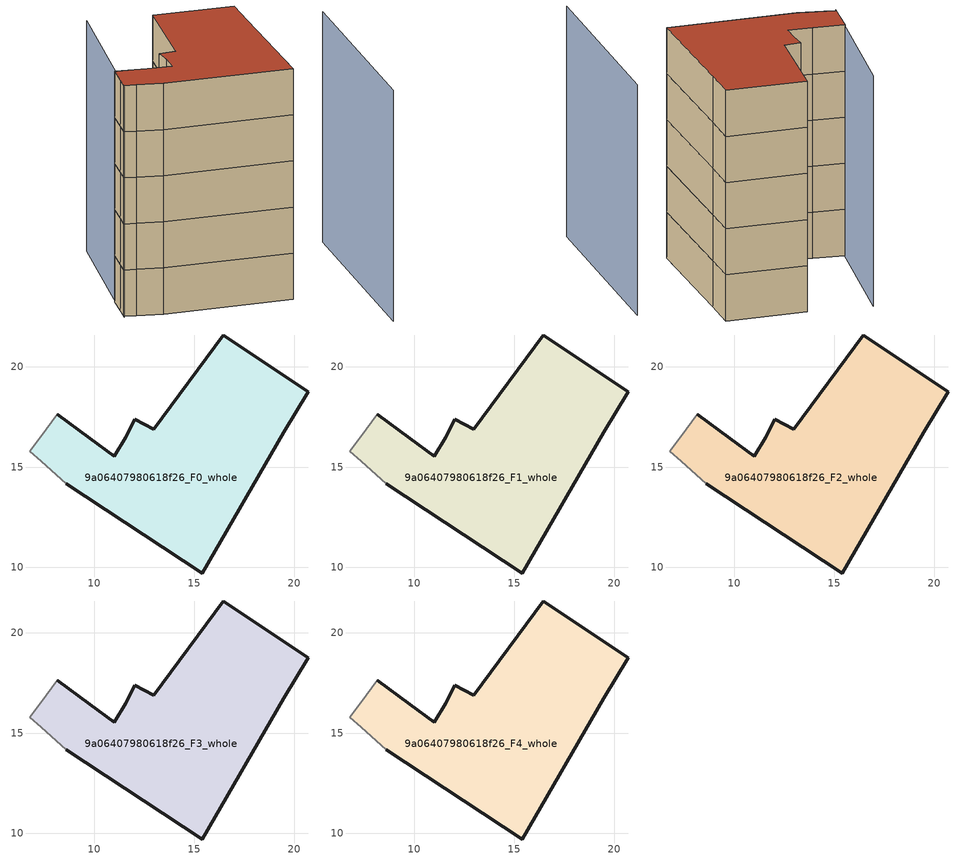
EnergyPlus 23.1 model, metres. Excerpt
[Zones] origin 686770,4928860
9a06407980618f26_F0_whole
 floor ground (EU_floor_Construction): 20.7,18.77 19.48,16.73 15.39,9.71 8.6,14.17 7.36,15.28 6.78,15.79 7.33,16.52 8.16,17.64 9.77,16.45 11,15.53 11.59,16.5 12.03,17.4 12.97,16.88 16.44,21.6 z0
 wall outside (EU_wall_Construction): 8.6,14.17 15.39,9.71 19.48,16.73 20.7,18.77 16.44,21.6 12.97,16.88 12.03,17.4 11.59,16.5 11,15.53 9.77,16.45 8.16,17.64 z0:3
 wall adiabatic (EU_wall_Construction): 8.16,17.64 7.33,16.52 6.78,15.79 7.36,15.28 8.6,14.17 z0:3
9a06407980618f26_F1_whole
 floor to 9a06407980618f26_F0_whole (EU_floor_Construction): 20.7,18.77 19.48,16.73 15.39,9.71 8.6,14.17 7.36,15.28 6.78,15.79 7.33,16.52 8.16,17.64 9.77,16.45 11,15.53 11.59,16.5 12.03,17.4 12.97,16.88 16.44,21.6 z3
 wall outside (EU_wall_Construction): 8.6,14.17 15.39,9.71 19.48,16.73 20.7,18.77 16.44,21.6 12.97,16.88 12.03,17.4 11.59,16.5 11,15.53 9.77,16.45 8.16,17.64 z3:6
 wall adiabatic (EU_wall_Construction): 8.16,17.64 7.33,16.52 6.78,15.79 7.36,15.28 8.6,14.17 z3:6
9a06407980618f26_F2_whole
 floor to 9a06407980618f26_F1_whole (EU_floor_Construction): 20.7,18.77 19.48,16.73 15.39,9.71 8.6,14.17 7.36,15.28 6.78,15.79 7.33,16.52 8.16,17.64 9.77,16.45 11,15.53 11.59,16.5 12.03,17.4 12.97,16.88 16.44,21.6 z6
 wall outside (EU_wall_Construction): 8.6,14.17 15.39,9.71 19.48,16.73 20.7,18.77 16.44,21.6 12.97,16.88 12.03,17.4 11.59,16.5 11,15.53 9.77,16.45 8.16,17.64 z6:9
 wall adiabatic (EU_wall_Construction): 8.16,17.64 7.33,16.52 6.78,15.79 7.36,15.28 8.6,14.17 z6:9
9a06407980618f26_F3_whole
 floor to 9a06407980618f26_F2_whole (EU_floor_Construction): 20.7,18.77 19.48,16.73 15.39,9.71 8.6,14.17 7.36,15.28 6.78,15.79 7.33,16.52 8.16,17.64 9.77,16.45 11,15.53 11.59,16.5 12.03,17.4 12.97,16.88 16.44,21.6 z9
 wall outside (EU_wall_Construction): 8.6,14.17 15.39,9.71 19.48,16.73 20.7,18.77 16.44,21.6 12.97,16.88 12.03,17.4 11.59,16.5 11,15.53 9.77,16.45 8.16,17.64 z9:12
 wall adiabatic (EU_wall_Construction): 8.16,17.64 7.33,16.52 6.78,15.79 7.36,15.28 8.6,14.17 z9:12
9a06407980618f26_F4_whole
 floor to 9a06407980618f26_F3_whole (EU_floor_Construction): 20.7,18.77 19.48,16.73 15.39,9.71 8.6,14.17 7.36,15.28 6.78,15.79 7.33,16.52 8.16,17.64 9.77,16.45 11,15.53 11.59,16.5 12.03,17.4 12.97,16.88 16.44,21.6 z12
 wall outside (EU_wall_Construction): 8.6,14.17 15.39,9.71 19.48,16.73 20.7,18.77 16.44,21.6 12.97,16.88 12.03,17.4 11.59,16.5 11,15.53 9.77,16.45 8.16,17.64 z12:15
 wall adiabatic (EU_wall_Construction): 8.16,17.64 7.33,16.52 6.78,15.79 7.36,15.28 8.6,14.17 z12:15
 roof outside (EU_roof_Construction): 15.39,9.71 19.48,16.73 20.7,18.77 16.44,21.6 12.97,16.88 12.03,17.4 11.59,16.5 11,15.53 9.77,16.45 8.16,17.64 7.33,16.52 6.78,15.79 7.36,15.28 8.6,14.17 z15
shading: 16.62,2.9 23.42,14.1 / 13.24,24.08 6.69,15.68 z0:15
[Building]
EU S2 Campaign: North Axis=0; Terrain=City; Solar Distribution=FullExterior
[Site:Location]
Bologna: Latitude=44.5; Longitude=11.25; Time Zone=1; Elevation=37
[SizingPeriod:WeatherFileDays]
AnnualSizingPeriod: Begin Month=1; Begin Day of Month=1; End Month=12; End Day of Month=31; Day of Week for Start Day=Monday; Use Weather File Daylight Saving Period=No; Use Weather File Rain and Snow Indicators=No
[MATERIAL]
EU_InternalMass_Material: Roughness=MediumRough; Thickness=0.1; Conductivity=1; Density=1800; Specific Heat=900; Thermal Absorptance=0.9; Solar Absorptance=0.7; Visible Absorptance=0.7
[MATERIAL:NOMASS] Roughness=MediumRough; Thermal Absorptance=0.9; Solar Absorptance=0.7; Visible Absorptance=0.7
Name | Thermal Resistance
EU_wall_NoMass | 0.905828
EU_roof_NoMass | 0.37593
EU_floor_NoMass | 0.67114
[CONSTRUCTION]
EU_wall_Construction: EU_wall_NoMass
EU_roof_Construction: EU_roof_NoMass
EU_floor_Construction: EU_floor_NoMass
EU_InternalMass_Construction: EU_InternalMass_Material
[ZONE] Type=1; Multiplier=1; Ceiling Height=autocalculate; Floor Area=autocalculate; Part of Total Floor Area=Yes
Name | Volume
9a06407980618f26_F0_whole | 215.618
9a06407980618f26_F1_whole; 9a06407980618f26_F2_whole; 9a06407980618f26_F3_whole; 9a06407980618f26_F4_whole | 215.615
[INTERNALMASS] Construction=EU_InternalMass_Construction; Surface Area=71.8717
Name | Zone or ZoneList
9a06407980618f26_F0_whole_EU_InternalMass | 9a06407980618f26_F0_whole
9a06407980618f26_F1_whole_EU_InternalMass | 9a06407980618f26_F1_whole
9a06407980618f26_F2_whole_EU_InternalMass | 9a06407980618f26_F2_whole
9a06407980618f26_F3_whole_EU_InternalMass | 9a06407980618f26_F3_whole
9a06407980618f26_F4_whole_EU_InternalMass | 9a06407980618f26_F4_whole
[OTHEREQUIPMENT] Fuel Type=Electricity; Design Level Calculation Method=Watts/Area; Power per Zone Floor Area=1; Fraction Latent=0; Fraction Radiant=0; Fraction Lost=0; Carbon Dioxide Generation Rate=0; EndUse Subcategory=EU_Step8_InternalGains
Name | Zone or ZoneList or Space or SpaceList | Schedule
EU_Step8_InternalGain_9a06407980618f26_F0_whole_f000 | 9a06407980618f26_F0_whole | EU_Step8_GainSchedule_9a06407980618f26_F0_whole_f000
EU_Step8_InternalGain_9a06407980618f26_F1_whole_f000 | 9a06407980618f26_F1_whole | EU_Step8_GainSchedule_9a06407980618f26_F1_whole_f000
EU_Step8_InternalGain_9a06407980618f26_F2_whole_f000 | 9a06407980618f26_F2_whole | EU_Step8_GainSchedule_9a06407980618f26_F2_whole_f000
EU_Step8_InternalGain_9a06407980618f26_F3_whole_f000 | 9a06407980618f26_F3_whole | EU_Step8_GainSchedule_9a06407980618f26_F3_whole_f000
EU_Step8_InternalGain_9a06407980618f26_F4_whole_f000 | 9a06407980618f26_F4_whole | EU_Step8_GainSchedule_9a06407980618f26_F4_whole_f000
[ZONEVENTILATION:DESIGNFLOWRATE] Schedule=EU_AlwaysOn; Design Flow Rate Calculation Method=AirChanges/Hour; Air Changes per Hour=0.73129; Ventilation Type=Natural; Fan Pressure Rise=0; Fan Total Efficiency=1; Constant Term Coefficient=1; Temperature Term Coefficient=0; Velocity Term Coefficient=0; Velocity Squared Term Coefficient=0; Minimum Indoor Temperature=-100; Maximum Indoor Temperature=100; Delta Temperature=-100; Minimum Outdoor Temperature=-100; Maximum Outdoor Temperature=100; Maximum Wind Speed=40
Name | Zone or ZoneList or Space or SpaceList
EU_ConstantAir_9a06407980618f26_F0_whole | 9a06407980618f26_F0_whole
EU_ConstantAir_9a06407980618f26_F1_whole | 9a06407980618f26_F1_whole
EU_ConstantAir_9a06407980618f26_F2_whole | 9a06407980618f26_F2_whole
EU_ConstantAir_9a06407980618f26_F3_whole | 9a06407980618f26_F3_whole
EU_ConstantAir_9a06407980618f26_F4_whole | 9a06407980618f26_F4_whole
[HVACTEMPLATE:THERMOSTAT] Constant Heating Setpoint=20; Constant Cooling Setpoint=50
EU_HeatOnly_9a06407980618f26_F0_whole; EU_HeatOnly_9a06407980618f26_F1_whole; EU_HeatOnly_9a06407980618f26_F2_whole; EU_HeatOnly_9a06407980618f26_F3_whole; EU_HeatOnly_9a06407980618f26_F4_whole
[HVACTEMPLATE:ZONE:IDEALLOADSAIRSYSTEM] System Availability Schedule=EU_AlwaysOn; Maximum Heating Supply Air Temperature=50; Minimum Cooling Supply Air Temperature=13; Maximum Heating Supply Air Humidity Ratio=0.0156; Minimum Cooling Supply Air Humidity Ratio=0.0077; Heating Limit=NoLimit; Cooling Limit=NoLimit; Heating Availability Schedule=EU_AlwaysOn; Cooling Availability Schedule=EU_CoolingOff; Dehumidification Control Type=ConstantSensibleHeatRatio; Cooling Sensible Heat Ratio=0.7; Dehumidification Setpoint=60; Humidification Control Type=None; Humidification Setpoint=30; Outdoor Air Method=None; Outdoor Air Flow Rate per Person=0.00944; Outdoor Air Flow Rate per Zone Floor Area=0; Outdoor Air Flow Rate per Zone=0; Demand Controlled Ventilation Type=None; Outdoor Air Economizer Type=NoEconomizer; Heat Recovery Type=None; Sensible Heat Recovery Effectiveness=0.7; Latent Heat Recovery Effectiveness=0.65
Name | Template Thermostat
9a06407980618f26_F0_whole | EU_HeatOnly_9a06407980618f26_F0_whole
9a06407980618f26_F1_whole | EU_HeatOnly_9a06407980618f26_F1_whole
9a06407980618f26_F2_whole | EU_HeatOnly_9a06407980618f26_F2_whole
9a06407980618f26_F3_whole | EU_HeatOnly_9a06407980618f26_F3_whole
9a06407980618f26_F4_whole | EU_HeatOnly_9a06407980618f26_F4_whole
[SIZING:ZONE] Zone Cooling Design Supply Air Temperature Input Method=SupplyAirTemperature; Zone Cooling Design Supply Air Temperature=13; Zone Heating Design Supply Air Temperature Input Method=SupplyAirTemperature; Zone Heating Design Supply Air Temperature=50; Zone Cooling Design Supply Air Humidity Ratio=0.008; Zone Heating Design Supply Air Humidity Ratio=0.008; Cooling Design Air Flow Method=DesignDay; Cooling Design Air Flow Rate=0; Cooling Minimum Air Flow per Zone Floor Area=0.000762; Cooling Minimum Air Flow=0; Cooling Minimum Air Flow Fraction=0.2; Heating Design Air Flow Method=DesignDay; Heating Design Air Flow Rate=0; Heating Maximum Air Flow per Zone Floor Area=0.002032; Heating Maximum Air Flow=0.141576; Heating Maximum Air Flow Fraction=0.3; Account for Dedicated Outdoor Air System=No; Dedicated Outdoor Air System Control Strategy=NeutralSupplyAir; Dedicated Outdoor Air Low Setpoint Temperature for Design=autosize; Dedicated Outdoor Air High Setpoint Temperature for Design=autosize; Zone Load Sizing Method=Sensible Load Only No Latent Load; Zone Latent Cooling Design Supply Air Humidity Ratio Input Method=HumidityRatioDifference; Zone Cooling Design Supply Air Humidity Ratio Difference=0.005; Zone Latent Heating Design Supply Air Humidity Ratio Input Method=HumidityRatioDifference; Zone Humidification Design Supply Air Humidity Ratio Difference=0.005
9a06407980618f26_F0_whole; 9a06407980618f26_F1_whole; 9a06407980618f26_F2_whole; 9a06407980618f26_F3_whole; 9a06407980618f26_F4_whole
[SCHEDULE:CONSTANT]
Name | Hourly Value
EU_AlwaysOn | 1
EU_CoolingOff | 0
[SCHEDULE:FILE] Column Number=1; Rows to Skip at Top=0; Number of Hours of Data=8760; Column Separator=Comma; Interpolate to Timestep=No; Minutes per Item=60; Adjust Schedule for Daylight Savings=Yes
Name | File
EU_Step8_GainSchedule_9a06407980618f26_F0_whole_f000 | ../../schedules/9a06407980618f26/9a06407980618f26_F0_whole_f000_gain.csv
EU_Step8_GainSchedule_9a06407980618f26_F1_whole_f000 | ../../schedules/9a06407980618f26/9a06407980618f26_F1_whole_f000_gain.csv
EU_Step8_GainSchedule_9a06407980618f26_F2_whole_f000 | ../../schedules/9a06407980618f26/9a06407980618f26_F2_whole_f000_gain.csv
EU_Step8_GainSchedule_9a06407980618f26_F3_whole_f000 | ../../schedules/9a06407980618f26/9a06407980618f26_F3_whole_f000_gain.csv
EU_Step8_GainSchedule_9a06407980618f26_F4_whole_f000 | ../../schedules/9a06407980618f26/9a06407980618f26_F4_whole_f000_gain.csv
